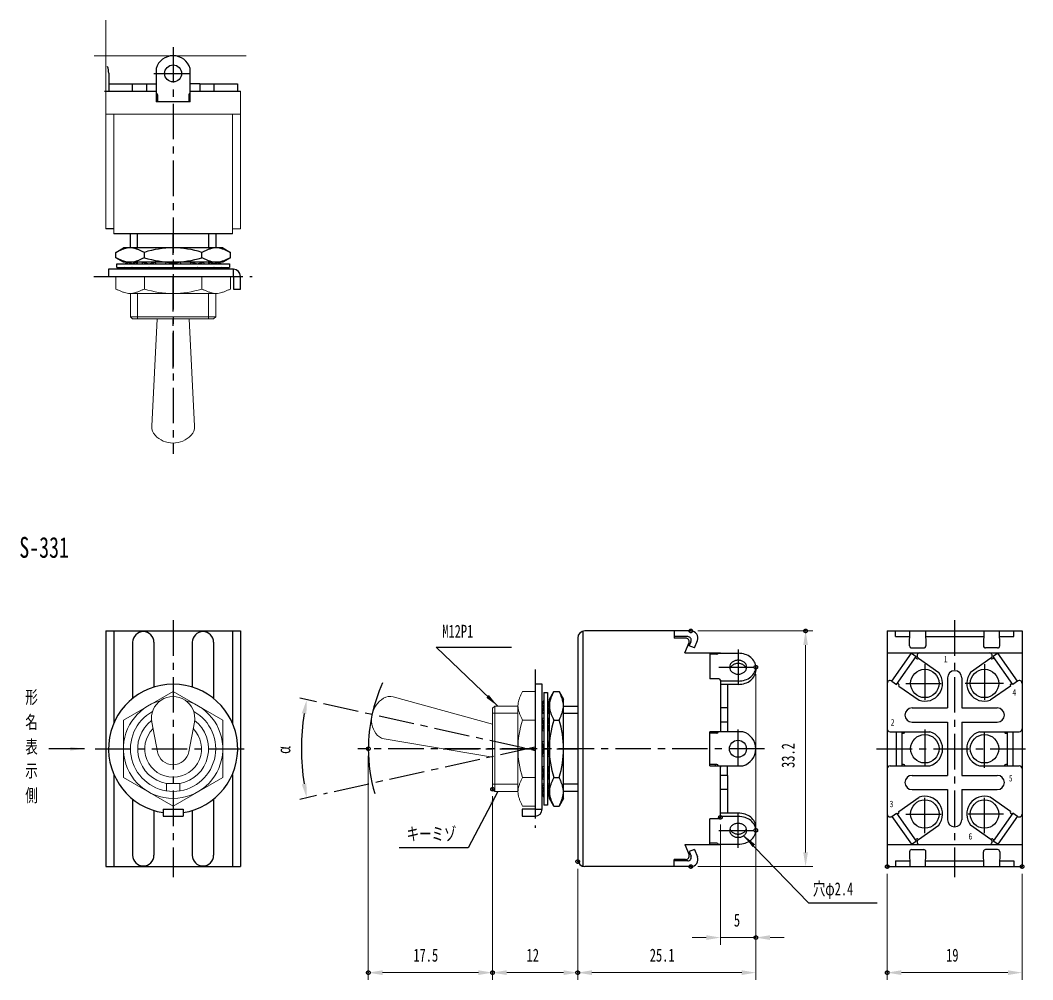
# Model space of a CAD drawing. Units: millimetres on the paper. Extents: x -80 to 80, y -74 to 146.
# Drawn here: x -73.1 to 69.6, y 11.1 to 146.3 of the extents above; entities that cross this region are included whole.
import ezdxf
from ezdxf.enums import TextEntityAlignment as Align

# ---------------------------------------------------------------- set-up
doc = ezdxf.new("R2010")
doc.units = ezdxf.units.MM
doc.header["$PDMODE"] = 32
doc.header["$PDSIZE"] = 0.5
doc.linetypes.add('CHAIN1', pattern=[8, 5, -1, 1, -1])
doc.layers.add('0-0_0', color=7, linetype='Continuous', lineweight=18)
for name, color, linetype in [('0-1_DEFPOINTS', 7, 'CHAIN1'), ('0-4_DIM', 3, 'Continuous'), ('0-5_CENTER', 4, 'CHAIN1'), ('0-6_FILE', 4, 'Continuous')]:
    doc.layers.add(name, color=color, linetype=linetype)
doc.styles.add('ＭＳ ゴシック', font='')
doc.styles.get('ＭＳ ゴシック').set_extended_font_data('MS Gothic')

# ---------------------------------------------------------------- blocks, each defined once
blk = doc.blocks.new('D10')
at = {"layer": '0-0_0'}
for p, q in [((167.035, 290.722), (167.035, 239.037)), ((191.035, 270.322), (191.035, 239.037)), ((187.035, 241.037), (171.035, 241.037))]:
    blk.add_line(p, q, dxfattribs=at)
for points in [[(171.035, 241.704), (171.035, 240.371), (167.035, 241.037)], [(187.035, 241.704), (187.035, 240.371), (191.035, 241.037)]]:
    blk.add_solid(points, dxfattribs=at)
at = {"layer": '0-1_DEFPOINTS'}
for p in [(167.035, 292.722), (191.035, 272.322), (167.035, 241.037)]:
    blk.add_point(p, dxfattribs=at)
at = {"layer": '0-0_0', "style": 'ＭＳ ゴシック', "width": 0.7}
blk.add_text('12', height=3.666, dxfattribs=at).set_placement((176.635, 243.037), align=Align.BOTTOM_LEFT)
blk = doc.blocks.new('D11')
at = {"layer": '0-0_0'}
for p, q in [((132.035, 302.122), (132.035, 239.037)), ((167.035, 290.722), (167.035, 239.037)), ((163.035, 241.037), (136.035, 241.037))]:
    blk.add_line(p, q, dxfattribs=at)
for points in [[(136.035, 241.704), (136.035, 240.371), (132.035, 241.037)], [(163.035, 241.704), (163.035, 240.371), (167.035, 241.037)]]:
    blk.add_solid(points, dxfattribs=at)
at = {"layer": '0-1_DEFPOINTS'}
for p in [(132.035, 304.122), (167.035, 292.722), (132.035, 241.037)]:
    blk.add_point(p, dxfattribs=at)
at = {"layer": '0-0_0', "style": 'ＭＳ ゴシック', "width": 0.7}
blk.add_text('17.5', height=3.666, dxfattribs=at).set_placement((144.735, 243.037), align=Align.BOTTOM_LEFT)
blk = doc.blocks.new('D12')
at = {"layer": '0-0_0'}
for p, q in [((224.903, 337.322), (257.235, 337.322)), ((255.235, 274.922), (255.235, 333.322)), ((224.903, 270.922), (257.235, 270.922))]:
    blk.add_line(p, q, dxfattribs=at)
for points in [[(254.569, 333.322), (255.902, 333.322), (255.235, 337.322)], [(254.569, 274.922), (255.902, 274.922), (255.235, 270.922)]]:
    blk.add_solid(points, dxfattribs=at)
at = {"layer": '0-1_DEFPOINTS'}
for p in [(222.903, 337.322), (255.235, 337.322), (222.903, 270.922)]:
    blk.add_point(p, dxfattribs=at)
at = {"layer": '0-0_0', "style": 'ＭＳ ゴシック', "width": 0.7}
blk.add_text('33.2', height=3.666, rotation=90, dxfattribs=at).set_placement((253.235, 298.722), align=Align.BOTTOM_LEFT)
blk = doc.blocks.new('D13')
at = {"layer": '0-0_0'}
for p, q in [((278.235, 268.922), (278.235, 239.037)), ((316.235, 268.922), (316.235, 239.037)), ((312.235, 241.037), (282.235, 241.037))]:
    blk.add_line(p, q, dxfattribs=at)
for points in [[(282.235, 241.704), (282.235, 240.371), (278.235, 241.037)], [(312.235, 241.704), (312.235, 240.371), (316.235, 241.037)]]:
    blk.add_solid(points, dxfattribs=at)
at = {"layer": '0-1_DEFPOINTS'}
for p in [(278.235, 270.922), (316.235, 270.922), (278.235, 241.037)]:
    blk.add_point(p, dxfattribs=at)
at = {"layer": '0-0_0', "style": 'ＭＳ ゴシック', "width": 0.7}
blk.add_text('19', height=3.666, dxfattribs=at).set_placement((294.835, 243.037), align=Align.BOTTOM_LEFT)
blk = doc.blocks.new('D14')
at = {"layer": '0-0_0'}
for p, q in [((241.235, 325.111), (241.235, 248.922)), ((231.235, 282.806), (231.235, 248.922)), ((227.235, 250.922), (223.235, 250.922)), ((231.235, 250.922), (241.235, 250.922)), ((245.235, 250.922), (249.235, 250.922))]:
    blk.add_line(p, q, dxfattribs=at)
for points in [[(227.235, 251.589), (227.235, 250.255), (231.235, 250.922)], [(245.235, 251.589), (245.235, 250.255), (241.235, 250.922)]]:
    blk.add_solid(points, dxfattribs=at)
at = {"layer": '0-1_DEFPOINTS'}
for p in [(241.235, 327.111), (231.235, 284.806), (241.235, 250.922)]:
    blk.add_point(p, dxfattribs=at)
at = {"layer": '0-0_0', "style": 'ＭＳ ゴシック', "width": 0.7}
blk.add_text('5', height=3.666, dxfattribs=at).set_placement((235.035, 252.922), align=Align.BOTTOM_LEFT)
blk = doc.blocks.new('D15')
at = {"layer": '0-0_0'}
for p, q in [((241.235, 279.133), (241.235, 239.037)), ((191.035, 270.322), (191.035, 239.037)), ((237.235, 241.037), (195.035, 241.037))]:
    blk.add_line(p, q, dxfattribs=at)
for points in [[(195.035, 241.704), (195.035, 240.371), (191.035, 241.037)], [(237.235, 241.704), (237.235, 240.371), (241.235, 241.037)]]:
    blk.add_solid(points, dxfattribs=at)
at = {"layer": '0-1_DEFPOINTS'}
for p in [(241.235, 281.133), (191.035, 272.322), (191.035, 241.037)]:
    blk.add_point(p, dxfattribs=at)
at = {"layer": '0-0_0', "style": 'ＭＳ ゴシック', "width": 0.7}
blk.add_text('25.1', height=3.666, dxfattribs=at).set_placement((211.335, 243.037), align=Align.BOTTOM_LEFT)

msp = doc.modelspace()

# ---------------------------------------------------------------- linework, layer by layer
at = {"layer": '0-0_0', "color": 3}
for p, q in [((-61.022, 116.927), (-61.022, 146.302)), ((-51.522, 141.302), (-62.626, 141.302)), ((-51.522, 141.302), (-41.245, 141.302)), ((-42.022, 116.927), (-42.022, 136.327)), ((-42.022, 133.09), (-61.022, 133.09)), ((-59.872, 116.227), (-59.872, 133.09)), ((-43.172, 116.227), (-43.172, 133.09)), ((-43.172, 116.927), (-42.022, 116.927)), ((-59.605, 108.437), (-59.605, 110.211)), ((-59.605, 110.211), (-43.439, 110.211)), ((-55.564, 110.211), (-55.564, 108.437)), ((-47.481, 110.211), (-47.481, 108.437)), ((-43.439, 110.211), (-43.439, 108.437)), ((-45.522, 107.811), (-57.522, 107.812)), ((-57.522, 104.527), (-57.522, 107.812)), ((-56.522, 104.227), (-56.522, 107.812)), ((-46.522, 107.811), (-46.522, 104.227)), ((-45.522, 107.811), (-45.522, 104.527)), ((-57.222, 104.227), (-57.522, 104.527)), ((-45.522, 104.527), (-57.522, 104.527)), ((-45.822, 104.227), (-57.222, 104.227)), ((-53.772, 104.227), (-54.541, 89.114)), ((-48.503, 89.114), (-49.272, 104.227)), ((-45.822, 104.227), (-45.522, 104.527)), ((-51.522, 51.745), (-58.522, 47.704)), ((-44.522, 47.704), (-51.522, 51.745)), ((-2.313, 51.745), (-0.538, 51.745)), ((-0.538, 51.745), (-0.538, 35.58)), ((-6.522, 47.108), (-20.505, 50.963)), ((-6.522, 49.362), (-6.222, 49.662)), ((-6.522, 37.962), (-6.522, 49.362)), ((-6.522, 48.662), (-2.937, 48.662)), ((-6.222, 37.662), (-6.222, 49.662)), ((-6.222, 49.662), (-2.937, 49.662)), ((-2.938, 37.662), (-2.937, 49.662)), ((-58.522, 47.704), (-58.522, 39.621)), ((-54.519, 47.411), (-53.733, 43.245)), ((-49.311, 43.245), (-48.525, 47.411)), ((-44.522, 39.621), (-44.522, 47.704)), ((-0.538, 47.704), (-2.313, 47.704)), ((-21.812, 45.068), (-6.522, 42.486)), ((-58.522, 39.621), (-51.522, 35.58)), ((-52.447, 38.762), (-52.447, 37.734)), ((-51.522, 35.58), (-44.522, 39.621)), ((-2.938, 38.662), (-6.522, 38.662)), ((-0.538, 39.621), (-2.313, 39.621)), ((-6.522, 37.962), (-6.222, 37.662)), ((-2.938, 37.662), (-6.222, 37.662)), ((-0.538, 35.58), (-2.313, 35.58))]:
    msp.add_line(p, q, dxfattribs=at)
msp.add_lwpolyline([(-52.447, 38.762), (-50.597, 38.762), (-50.597, 37.734)], dxfattribs=at)
for centre, radius, start, end in [((-47.345, 134.676), 28.962, 244.95663, 245.836), ((-67.823, 134.676), 28.962, 294.164, 295.04337), ((-51.522, 121.186), 13.375, 252.41205, 287.58795), ((-35.221, 134.676), 28.962, 244.95668, 245.83606), ((-55.699, 134.676), 28.962, 294.16394, 295.04332), ((-55.405, 116.707), 9.268, 245.82395, 248.53483), ((-56.905, 112.886), 5.163, 248.51354, 253.26108), ((-57.42, 111.173), 3.374, 253.24072, 260.29435), ((-57.576, 110.262), 2.45, 260.30057, 269.79683), ((-57.593, 110.262), 2.45, 270.20318, 279.69945), ((-57.749, 111.173), 3.374, 279.70565, 286.75928), ((-58.263, 112.886), 5.163, 286.73892, 291.48646), ((-59.763, 116.707), 9.268, 291.46517, 294.17605), ((-43.281, 116.707), 9.268, 245.82395, 248.53483), ((-44.781, 112.886), 5.163, 248.5135, 253.26103), ((-45.295, 111.173), 3.374, 253.24072, 260.29435), ((-45.451, 110.262), 2.45, 260.30057, 269.79683), ((-45.469, 110.262), 2.45, 270.20317, 279.69943), ((-45.625, 111.173), 3.374, 279.70565, 286.75928), ((-46.139, 112.886), 5.163, 286.73896, 291.4865), ((-47.639, 116.707), 9.268, 291.46517, 294.17605), ((-52.794, 89.025), 1.75, 177.08611, 223.39801), ((-50.251, 89.025), 1.75, 316.60199, 2.91389), ((-51.522, 90.227), 3.5, 223.39801, 316.60199), ((23.926, 39.486), 28.962, 154.95663, 155.836), ((-51.522, 43.662), 7, 105.10938, 74.89062), ((-51.522, 47.976), 3.05, 349.31305, 190.68695), ((-20.072, 47.775), 3.5, 120.89801, 214.10199), ((-20.97, 49.276), 1.75, 74.58611, 120.89801), ((-0.488, 49.716), 2.45, 170.30057, 179.79683), ((0.423, 49.56), 3.374, 163.24072, 170.29435), ((2.137, 49.046), 5.163, 158.51354, 163.26108), ((5.957, 47.546), 9.268, 155.82395, 158.53483), ((-51.522, 43.662), 6, 118.92964, 61.07036), ((-0.488, 49.733), 2.45, 180.20318, 189.69945), ((0.423, 49.889), 3.374, 189.70565, 196.75928), ((2.137, 50.403), 5.163, 196.73892, 201.48646), ((5.957, 51.904), 9.268, 201.46517, 204.17605), ((-51.522, 43.662), 5, 127.31891, 259.33887), ((-51.522, 43.662), 5, 280.66113, 52.68109), ((10.437, 43.662), 13.375, 162.41205, 197.58795), ((23.926, 59.964), 28.962, 204.164, 205.04337), ((-51.522, 43.662), 4, 134.91582, 45.08418), ((-21.521, 46.794), 1.75, 214.10199, 260.41389), ((-51.522, 43.662), 2.25, 190.68695, 349.31305), ((2.137, 36.921), 5.163, 158.5135, 163.26103), ((5.957, 35.421), 9.268, 155.82395, 158.53483), ((23.926, 27.361), 28.962, 154.95668, 155.83606), ((-0.488, 37.592), 2.45, 170.30057, 179.79683), ((-0.488, 37.609), 2.45, 180.20317, 189.69943), ((0.423, 37.435), 3.374, 163.24072, 170.29435), ((0.423, 37.765), 3.374, 189.70565, 196.75928), ((2.137, 38.279), 5.163, 196.73896, 201.4865), ((5.957, 39.779), 9.268, 201.46517, 204.17605), ((23.926, 47.839), 28.962, 204.16394, 205.04332)]:
    msp.add_arc(centre, radius, start, end, dxfattribs=at)
at = {"layer": '0-1_DEFPOINTS', "color": 4}
for p, q in [((-51.522, 97.26), (-51.522, 116.227)), ((-62.711, 110.211), (-40.402, 110.211)), ((-51.522, 86.727), (-51.522, 85.227)), ((-51.522, 61.762), (-51.522, 25.562)), ((-0.538, 54.852), (-0.538, 32.543)), ((-30.323, 50.047), (-0.522, 43.441)), ((-62.522, 43.662), (-40.522, 43.662)), ((-0.522, 43.884), (-30.323, 37.277)), ((-24.022, 43.662), (-25.522, 43.662)), ((-13.489, 43.662), (5.478, 43.662))]:
    msp.add_line(p, q, dxfattribs=at)
at = {"layer": '0-4_DIM'}
for p, q in [((-60.592, 138.827), (-60.592, 136.327)), ((-53.922, 139.502), (-53.922, 135.627)), ((-49.122, 136.299), (-49.122, 139.502)), ((-60.592, 137.327), (-53.922, 137.327)), ((-57.272, 137.327), (-57.272, 136.327)), ((-55.272, 137.327), (-55.272, 136.327)), ((-47.772, 137.327), (-49.122, 137.327)), ((-47.772, 137.327), (-47.772, 136.327)), ((-45.772, 137.327), (-45.772, 136.327)), ((-61.18, 136.327), (-53.922, 136.327)), ((-53.922, 135.627), (-53.922, 134.827)), ((-53.722, 135.627), (-53.922, 135.627)), ((-53.722, 135.802), (-53.722, 135.627)), ((-53.722, 135.627), (-53.722, 134.827)), ((-49.322, 135.802), (-49.322, 135.627)), ((-49.322, 135.627), (-49.322, 134.827)), ((-49.251, 135.627), (-49.322, 135.627)), ((-49.122, 135.627), (-49.251, 135.627)), ((-49.122, 136.327), (-48.922, 136.327)), ((-49.122, 136.327), (-42.022, 136.327)), ((-49.122, 135.627), (-49.122, 136.299)), ((-49.122, 134.827), (-49.122, 135.627)), ((-53.722, 134.827), (-53.922, 134.827)), ((-49.322, 134.827), (-53.722, 134.827)), ((-49.122, 134.827), (-49.322, 134.827)), ((-59.872, 116.927), (-61.022, 116.927)), ((-43.172, 116.227), (-59.872, 116.227)), ((-57.522, 114.227), (-57.522, 116.227)), ((-56.522, 114.227), (-56.522, 116.227)), ((-46.522, 116.227), (-46.522, 114.227)), ((-45.522, 116.227), (-45.522, 114.227)), ((-59.605, 113.602), (-58.522, 114.227)), ((-44.522, 114.227), (-58.522, 114.227)), ((-44.522, 114.227), (-43.439, 113.602)), ((-59.605, 112.852), (-59.605, 113.602)), ((-58.522, 112.227), (-59.605, 112.852)), ((-55.564, 112.852), (-55.564, 113.602)), ((-47.481, 112.852), (-47.481, 113.602)), ((-43.439, 112.852), (-44.522, 112.227)), ((-43.439, 112.852), (-43.439, 113.602)), ((-59.472, 111.469), (-59.472, 111.969)), ((-59.472, 111.969), (-51.522, 111.969)), ((-59.472, 111.469), (-51.469, 111.469)), ((-44.522, 112.227), (-58.522, 112.227)), ((-58.331, 111.969), (-57.833, 112.209)), ((-57.833, 111.23), (-58.331, 111.469)), ((-57.833, 111.23), (-57.93, 111.469)), ((-57.929, 111.971), (-57.833, 112.209)), ((-57.833, 112.209), (-57.246, 111.971)), ((-57.24, 111.469), (-57.833, 111.23)), ((-57.522, 112.083), (-57.522, 112.228)), ((-57.522, 111.211), (-57.522, 111.355)), ((-57.338, 111.969), (-56.745, 112.209)), ((-56.745, 111.23), (-57.338, 111.469)), ((-56.745, 112.209), (-56.648, 111.969)), ((-56.648, 111.469), (-56.745, 111.23)), ((-56.522, 111.969), (-56.522, 112.227)), ((-56.522, 111.211), (-56.522, 111.469)), ((-55.792, 111.222), (-55.86, 111.469)), ((-55.859, 111.973), (-55.792, 112.217)), ((-55.792, 112.217), (-54.893, 111.969)), ((-54.893, 111.469), (-55.792, 111.222)), ((-54.96, 111.969), (-54.061, 112.217)), ((-54.061, 111.222), (-54.96, 111.469)), ((-54.061, 112.217), (-53.993, 111.969)), ((-53.993, 111.469), (-54.061, 111.222)), ((-52.547, 112.227), (-52.61, 111.969)), ((-52.547, 111.211), (-52.61, 111.469)), ((-51.492, 111.969), (-52.547, 112.227)), ((-51.492, 111.469), (-52.547, 111.211)), ((-51.576, 111.469), (-43.572, 111.469)), ((-50.497, 111.211), (-51.552, 111.469)), ((-51.522, 111.969), (-43.572, 111.969)), ((-50.434, 111.469), (-50.497, 111.211)), ((-49.051, 111.969), (-48.983, 112.217)), ((-48.983, 111.222), (-49.051, 111.469)), ((-48.983, 112.217), (-48.084, 111.969)), ((-48.084, 111.469), (-48.983, 111.222)), ((-48.151, 111.969), (-47.252, 112.217)), ((-47.252, 111.222), (-48.151, 111.469)), ((-47.252, 112.217), (-47.185, 111.973)), ((-47.184, 111.469), (-47.252, 111.222)), ((-46.522, 112.227), (-46.522, 111.969)), ((-46.522, 111.469), (-46.522, 111.211)), ((-46.396, 111.969), (-46.299, 112.209)), ((-46.299, 111.23), (-46.396, 111.469)), ((-46.299, 112.209), (-45.706, 111.969)), ((-45.706, 111.469), (-46.299, 111.23)), ((-45.211, 111.23), (-45.804, 111.469)), ((-45.522, 112.228), (-45.522, 112.083)), ((-45.522, 111.355), (-45.522, 111.211)), ((-45.211, 112.209), (-45.115, 111.971)), ((-45.114, 111.469), (-45.211, 111.23)), ((-44.713, 111.469), (-45.211, 111.23)), ((-43.572, 111.969), (-43.572, 111.469)), ((-43.022, 111.211), (-60.622, 111.211)), ((-60.622, 111.211), (-60.622, 110.211)), ((-60.622, 110.211), (-43.022, 110.211)), ((-43.022, 110.211), (-43.022, 111.211)), ((-43.022, 110.211), (-43.022, 108.411)), ((-42.022, 108.411), (-42.022, 110.211)), ((-43.022, 108.411), (-42.022, 108.411)), ((-61.022, 60.262), (-42.022, 60.262)), ((-59.872, 60.262), (-59.872, 47.28)), ((-43.172, 60.262), (-43.172, 47.28)), ((-42.022, 60.262), (-42.022, 27.062)), ((6.178, 60.216), (6.178, 27.108)), ((21.412, 60.262), (6.478, 60.262)), ((19.078, 60.262), (19.078, 59.262)), ((49.078, 60.262), (68.078, 60.262)), ((49.078, 60.262), (49.078, 27.062)), ((50.228, 59.462), (50.228, 60.262)), ((52.234, 58.169), (52.278, 60.262)), ((54.478, 60.262), (54.522, 58.169)), ((62.678, 60.262), (62.634, 58.169)), ((64.922, 58.169), (64.878, 60.262)), ((66.928, 59.462), (66.928, 60.262)), ((68.078, 60.262), (68.078, 27.062)), ((-57.222, 58.662), (-57.222, 50.756)), ((-54.222, 58.662), (-54.222, 52.353)), ((-48.822, 58.662), (-48.822, 52.353)), ((-45.822, 58.662), (-45.822, 50.756)), ((5.478, 59.262), (5.478, 27.762)), ((20.97, 59.462), (19.078, 59.462)), ((20.678, 59.262), (19.078, 59.262)), ((20.578, 57.162), (21.159, 58.625)), ((21.932, 57.862), (22.341, 58.893)), ((50.228, 59.462), (52.261, 59.462)), ((54.495, 59.462), (62.661, 59.462)), ((64.895, 59.462), (66.928, 59.462)), ((20.578, 57.162), (24.078, 57.162)), ((24.078, 57.162), (25.578, 57.162)), ((24.078, 57.162), (24.078, 53.52)), ((25.278, 57.112), (25.578, 57.112)), ((25.578, 57.162), (25.578, 57.112)), ((25.578, 57.112), (27.078, 57.112)), ((27.078, 57.112), (28.078, 57.112)), ((49.078, 57.162), (68.078, 57.162)), ((49.725, 53.191), (52.478, 57.123)), ((52.478, 57.123), (53.133, 56.664)), ((52.534, 57.862), (54.222, 57.862)), ((64.622, 57.862), (62.934, 57.862)), ((64.678, 57.123), (64.023, 56.664)), ((67.448, 53.167), (64.678, 57.123)), ((25.078, 56.983), (24.078, 56.983)), ((50.38, 52.732), (53.133, 56.664)), ((53.182, 56.385), (53.018, 56.5)), ((53.46, 56.435), (56.328, 54.427)), ((63.695, 56.435), (60.828, 54.427)), ((63.973, 56.385), (64.137, 56.5)), ((66.776, 52.732), (64.023, 56.664)), ((30.578, 55.157), (30.578, 54.688)), ((25.378, 53.52), (24.078, 53.52)), ((25.578, 53.32), (25.578, 46.062)), ((28.078, 53.191), (25.578, 53.191)), ((49.707, 53.203), (50.38, 52.732)), ((50.659, 52.781), (50.495, 52.896)), ((57.578, 53.662), (57.578, 49.412)), ((59.578, 53.662), (59.578, 49.412)), ((66.497, 52.781), (66.661, 52.896)), ((67.448, 53.203), (66.776, 52.732)), ((-0.538, 52.762), (-0.538, 35.162)), ((0.462, 52.762), (-0.538, 52.762)), ((0.462, 35.162), (0.462, 52.762)), ((0.72, 51.612), (1.22, 51.612)), ((0.72, 51.612), (0.72, 43.609)), ((1.22, 51.612), (1.22, 43.662)), ((1.478, 50.662), (2.103, 51.745)), ((2.103, 51.745), (2.853, 51.745)), ((2.853, 51.745), (3.478, 50.662)), ((28.078, 52.732), (25.578, 52.732)), ((26.578, 52.732), (26.578, 46.062)), ((50.708, 52.502), (53.575, 50.495)), ((66.448, 52.502), (63.581, 50.495)), ((0.48, 49.973), (0.72, 50.472)), ((0.48, 49.973), (0.72, 50.07)), ((0.72, 49.381), (0.48, 49.973)), ((1.22, 50.472), (1.46, 49.973)), ((1.221, 50.07), (1.46, 49.973)), ((1.46, 49.973), (1.222, 49.386)), ((1.478, 36.662), (1.478, 50.662)), ((3.478, 36.662), (3.478, 50.662)), ((0.462, 49.662), (0.606, 49.662)), ((0.462, 48.662), (0.72, 48.662)), ((0.48, 48.885), (0.72, 49.478)), ((0.72, 48.788), (0.48, 48.885)), ((1.22, 49.478), (1.46, 48.885)), ((1.46, 48.885), (1.22, 48.788)), ((1.22, 48.662), (1.478, 48.662)), ((1.334, 49.662), (1.479, 49.662)), ((3.478, 49.662), (5.478, 49.662)), ((3.478, 48.662), (5.478, 48.662)), ((26.578, 49.412), (25.578, 49.412)), ((52.578, 49.412), (57.578, 49.412)), ((59.578, 49.412), (64.578, 49.412)), ((0.472, 47.932), (0.72, 48.001)), ((0.72, 47.033), (0.472, 47.932)), ((0.472, 46.202), (0.72, 47.101)), ((1.468, 47.932), (1.22, 47.033)), ((1.22, 47.101), (1.468, 46.202)), ((1.223, 48), (1.468, 47.932)), ((2.103, 47.704), (2.853, 47.704)), ((26.578, 47.412), (25.578, 47.412)), ((52.578, 47.412), (57.578, 47.412)), ((57.578, 47.412), (57.578, 39.912)), ((59.578, 47.412), (59.578, 39.912)), ((59.578, 47.412), (64.578, 47.412)), ((0.72, 46.133), (0.472, 46.202)), ((1.468, 46.202), (1.22, 46.133)), ((24.878, 46.062), (24.078, 46.062)), ((24.078, 45.862), (24.078, 46.062)), ((24.878, 45.862), (24.078, 45.862)), ((24.078, 41.462), (24.078, 45.862)), ((24.878, 45.862), (24.878, 46.062)), ((28.753, 46.062), (24.878, 46.062)), ((25.053, 45.862), (24.878, 45.862)), ((49.478, 46.062), (55.078, 46.062)), ((50.378, 41.262), (50.378, 46.062)), ((51.178, 41.262), (51.178, 46.062)), ((51.178, 45.862), (51.378, 45.862)), ((62.078, 46.062), (67.678, 46.062)), ((65.778, 45.862), (65.978, 45.862)), ((65.978, 46.062), (65.978, 41.262)), ((66.778, 46.062), (66.778, 41.262)), ((0.462, 44.687), (0.72, 44.75)), ((0.72, 43.632), (0.462, 44.687)), ((1.478, 44.687), (1.22, 44.75)), ((1.22, 43.632), (1.478, 44.687)), ((0.462, 42.638), (0.72, 43.693)), ((0.72, 43.716), (0.72, 35.712)), ((1.22, 43.662), (1.22, 35.712)), ((0.72, 42.575), (0.462, 42.638)), ((24.878, 41.462), (24.078, 41.462)), ((24.078, 41.262), (24.078, 41.462)), ((24.878, 41.391), (24.878, 41.462)), ((25.053, 41.462), (24.878, 41.462)), ((24.878, 41.262), (24.878, 41.391)), ((51.378, 41.462), (51.178, 41.462)), ((65.978, 41.462), (65.778, 41.462)), ((-59.872, 40.045), (-59.872, 27.062)), ((-43.172, 40.045), (-43.172, 27.062)), ((0.472, 41.123), (0.72, 41.192)), ((0.72, 40.224), (0.472, 41.123)), ((0.472, 39.392), (0.72, 40.292)), ((1.22, 41.192), (1.468, 41.123)), ((1.468, 41.123), (1.22, 40.224)), ((1.22, 40.292), (1.468, 39.392)), ((24.078, 41.262), (24.878, 41.262)), ((24.878, 41.262), (25.55, 41.262)), ((25.55, 41.262), (28.753, 41.262)), ((25.578, 41.262), (25.578, 41.062)), ((25.578, 34.004), (25.578, 41.262)), ((26.578, 39.912), (26.578, 41.262)), ((49.478, 41.262), (55.078, 41.262)), ((62.078, 41.262), (67.678, 41.262)), ((0.72, 38.662), (0.462, 38.662)), ((0.72, 39.324), (0.472, 39.392)), ((0.48, 38.439), (0.72, 38.536)), ((1.478, 38.662), (1.22, 38.662)), ((1.22, 38.536), (1.46, 38.439)), ((1.468, 39.392), (1.223, 39.325)), ((2.103, 39.621), (2.853, 39.621)), ((5.478, 38.662), (3.478, 38.662)), ((26.578, 39.912), (25.578, 39.912)), ((52.578, 39.912), (57.578, 39.912)), ((59.578, 39.912), (64.578, 39.912)), ((0.606, 37.662), (0.462, 37.662)), ((0.72, 37.847), (0.48, 38.439)), ((0.48, 37.351), (0.72, 37.944)), ((0.72, 37.254), (0.48, 37.351)), ((0.72, 36.853), (0.48, 37.351)), ((1.46, 38.439), (1.22, 37.847)), ((1.46, 37.351), (1.221, 37.255)), ((1.479, 37.662), (1.334, 37.662)), ((5.478, 37.662), (3.478, 37.662)), ((26.578, 37.912), (25.578, 37.912)), ((52.578, 37.912), (57.578, 37.912)), ((57.578, 37.912), (57.578, 33.662)), ((59.578, 37.912), (64.578, 37.912)), ((59.578, 37.912), (59.578, 33.662)), ((-57.222, 36.569), (-57.222, 28.662)), ((-45.822, 36.569), (-45.822, 28.662)), ((1.22, 35.712), (0.72, 35.712)), ((2.103, 35.58), (1.478, 36.662)), ((3.478, 36.662), (2.853, 35.58)), ((50.708, 34.822), (53.575, 36.83)), ((66.448, 34.822), (63.581, 36.83)), ((-54.222, 34.972), (-54.222, 28.662)), ((-52.922, 35.162), (-52.922, 34.162)), ((-52.922, 35.162), (-50.122, 35.162)), ((-50.122, 35.162), (-50.122, 34.162)), ((-48.822, 34.972), (-48.822, 28.662)), ((-2.338, 35.162), (-2.338, 34.162)), ((-0.538, 35.162), (-2.338, 35.162)), ((-0.538, 35.162), (0.462, 35.162)), ((2.103, 35.58), (2.853, 35.58)), ((28.078, 34.593), (26.578, 34.593)), ((50.659, 34.544), (50.495, 34.429)), ((66.776, 34.593), (64.023, 30.661)), ((66.497, 34.544), (66.661, 34.429)), ((67.448, 34.122), (66.776, 34.593)), ((-52.922, 34.162), (-50.122, 34.162)), ((-2.338, 34.162), (-0.538, 34.162)), ((24.078, 30.162), (24.078, 33.804)), ((25.378, 33.804), (24.078, 33.804)), ((28.078, 34.134), (25.578, 34.134)), ((49.725, 34.134), (52.478, 30.202)), ((53.46, 30.89), (56.328, 32.898)), ((63.695, 30.89), (60.828, 32.898)), ((67.448, 34.158), (64.678, 30.202)), ((30.578, 32.168), (30.578, 32.637)), ((20.578, 30.162), (24.078, 30.162)), ((20.578, 30.162), (21.159, 28.7)), ((25.078, 30.342), (24.078, 30.342)), ((24.078, 30.162), (25.578, 30.162)), ((25.278, 30.212), (25.578, 30.212)), ((25.578, 30.212), (27.078, 30.212)), ((25.578, 30.162), (25.578, 30.212)), ((27.078, 30.212), (28.078, 30.212)), ((49.078, 30.162), (68.078, 30.162)), ((52.478, 30.202), (53.133, 30.661)), ((53.182, 30.94), (53.018, 30.825)), ((63.973, 30.94), (64.137, 30.825)), ((64.678, 30.202), (64.023, 30.661)), ((21.932, 29.462), (21.188, 29.167)), ((21.188, 29.167), (21.435, 28.547)), ((21.932, 29.462), (22.341, 28.431)), ((52.234, 29.156), (52.278, 27.062)), ((52.534, 29.462), (54.222, 29.462)), ((54.478, 27.062), (54.522, 29.156)), ((62.678, 27.062), (62.634, 29.156)), ((64.622, 29.462), (62.934, 29.462)), ((64.922, 29.156), (64.878, 27.062)), ((19.078, 27.062), (19.078, 28.062)), ((20.678, 28.062), (19.078, 28.062)), ((20.97, 27.862), (19.078, 27.862)), ((50.228, 27.862), (50.228, 27.062)), ((50.228, 27.862), (52.261, 27.862)), ((54.495, 27.862), (62.661, 27.862)), ((64.895, 27.862), (66.928, 27.862)), ((66.928, 27.862), (66.928, 27.062)), ((21.412, 27.062), (6.478, 27.062)), ((49.078, 27.062), (68.078, 27.062))]:
    msp.add_line(p, q, dxfattribs=at)
for points in [[(-47.772, 137.327), (-42.453, 137.327), (-42.453, 136.327)], [(-50.434, 111.969), (-50.497, 112.227), (-51.552, 111.969)], [(-45.799, 111.971), (-45.211, 112.209), (-44.713, 111.969)], [(-61.022, 60.262), (-61.022, 27.062), (-42.022, 27.062)], [(21.932, 57.862), (21.188, 58.158), (21.435, 58.778)], [(1.22, 42.575), (1.478, 42.638), (1.22, 43.693)], [(26.578, 39.912), (26.578, 34.593), (25.578, 34.593)], [(1.222, 37.939), (1.46, 37.351), (1.22, 36.853)], [(49.707, 34.122), (50.38, 34.593), (53.133, 30.661)]]:
    msp.add_lwpolyline(points, dxfattribs=at)
for centre, radius in [((-51.522, 138.802), 1.2), ((54.378, 52.862), 2), ((62.778, 52.862), 2), ((54.378, 43.662), 2), ((62.778, 43.662), 2), ((28.053, 43.662), 1.2), ((54.378, 34.462), 2), ((62.778, 34.462), 2)]:
    msp.add_circle(centre, radius, dxfattribs=at)
for centre, radius, start, end in [((-51.522, 138.802), 2.5, 16.2602, 163.7398), ((-63.778, 138.827), 3.186, 0.00007, 17.9539), ((-53.922, 135.802), 0.2, 0, 90), ((-49.122, 135.802), 0.2, 90, 180), ((-57.325, 110.466), 3.785, 100.0885, 106.37617), ((-57.592, 111.962), 2.265, 89.81405, 100.08855), ((-57.592, 111.786), 2.442, 80.28328, 89.81409), ((-57.751, 110.856), 3.385, 73.25196, 80.28338), ((-51.522, 100.852), 13.375, 72.41205, 107.58795), ((-45.201, 110.466), 3.785, 100.0885, 106.37617), ((-45.467, 111.962), 2.265, 89.81405, 100.08855), ((-45.468, 111.786), 2.442, 80.28329, 89.8141), ((-45.627, 110.856), 3.385, 73.25196, 80.28338), ((-52.87, 99.429), 15.692, 113.79216, 115.41521), ((-47.345, 139.092), 28.962, 244.95663, 245.836), ((-53.985, 101.957), 12.929, 111.84913, 113.79233), ((-57.13, 109.799), 4.48, 106.37631, 111.84907), ((-58.27, 109.134), 5.184, 68.52271, 73.25192), ((-59.796, 105.255), 9.351, 65.83586, 68.52268), ((-67.823, 87.363), 28.962, 64.95663, 65.836), ((-67.823, 139.092), 28.962, 294.164, 295.04337), ((-51.522, 125.602), 13.375, 252.41205, 287.58795), ((-40.746, 99.429), 15.692, 113.79211, 115.41515), ((-35.221, 139.092), 28.962, 244.95668, 245.83606), ((-41.861, 101.957), 12.929, 111.84913, 113.79233), ((-45.005, 109.799), 4.48, 106.37635, 111.84912), ((-46.145, 109.134), 5.183, 68.52266, 73.25187), ((-47.671, 105.255), 9.351, 65.83586, 68.52268), ((-55.699, 87.363), 28.962, 64.95668, 65.83606), ((-55.699, 139.092), 28.962, 294.16394, 295.04332), ((-55.405, 121.123), 9.268, 245.82395, 248.53483), ((-56.905, 117.302), 5.163, 248.51354, 253.26108), ((-57.42, 115.588), 3.374, 253.24072, 260.29435), ((-57.576, 114.678), 2.45, 260.30057, 269.79683), ((-57.593, 114.678), 2.45, 270.20318, 279.69945), ((-57.749, 115.588), 3.374, 279.70565, 286.75928), ((-58.263, 117.302), 5.163, 286.73892, 291.48646), ((-59.763, 121.123), 9.268, 291.46517, 294.17605), ((-43.281, 121.123), 9.268, 245.82395, 248.53483), ((-44.781, 117.302), 5.163, 248.5135, 253.26103), ((-45.295, 115.588), 3.374, 253.24072, 260.29435), ((-45.451, 114.678), 2.45, 260.30057, 269.79683), ((-45.469, 114.678), 2.45, 270.20317, 279.69943), ((-45.625, 115.588), 3.374, 279.70565, 286.75928), ((-46.139, 117.302), 5.163, 286.73896, 291.4865), ((-47.639, 121.123), 9.268, 291.46517, 294.17605), ((-43.022, 110.211), 1, 0, 90), ((-55.722, 58.662), 1.5, 0, 180), ((-47.322, 58.662), 1.5, 0, 180), ((6.478, 59.262), 1, 90, 180), ((21.412, 59.262), 1, 338.34374, 90), ((20.678, 58.762), 0.5, 344.0546, 90), ((20.97, 58.962), 0.5, 338.34374, 90), ((25.078, 57.202), 0.219, 270, 335.95007), ((28.078, 53.926), 3.186, 72.0461, 89.99993), ((52.534, 58.162), 0.3, 178.80651, 270), ((53.69, 56.762), 0.4, 90, 235), ((54.222, 58.162), 0.3, 270, 1.19349), ((62.934, 58.162), 0.3, 178.80651, 270), ((63.466, 56.762), 0.4, 305, 90), ((64.622, 58.162), 0.3, 270, 1.19349), ((27.877, 55.062), 1.021, 129.32275, 153.17602), ((27.999, 54.913), 1.214, 108.74238, 129.32276), ((28.078, 54.679), 1.461, 89.99999, 108.74218), ((28.078, 54.22), 1.461, 90.00011, 108.7423), ((28.078, 54.679), 1.461, 71.25782, 90.00001), ((28.078, 54.22), 1.461, 71.2577, 89.99989), ((28.157, 54.913), 1.214, 50.67724, 71.25762), ((28.279, 55.062), 1.021, 26.82398, 50.67725), ((28.273, 54.53), 2.552, 51.96469, 72.04619), ((28.573, 54.913), 2.065, 27.90109, 51.96473), ((29.034, 55.157), 1.544, 0.00005, 27.90103), ((53.297, 56.549), 0.2, 235, 325), ((63.859, 56.549), 0.2, 215, 305), ((27.689, 55.157), 0.811, 153.17601, 179.99997), ((27.689, 55.157), 0.811, 180.00006, 206.82403), ((27.689, 54.698), 0.811, 153.17599, 163.56164), ((27.877, 54.603), 1.021, 129.32275, 153.17602), ((27.877, 55.252), 1.021, 206.82398, 230.67725), ((27.998, 54.454), 1.214, 108.74226, 129.32264), ((27.999, 55.401), 1.214, 230.67724, 251.25762), ((28.078, 55.635), 1.461, 251.25782, 270.00001), ((28.078, 55.635), 1.461, 269.99999, 288.74218), ((28.157, 54.454), 1.214, 50.67736, 71.25774), ((28.157, 55.401), 1.214, 288.74238, 309.32276), ((28.279, 54.603), 1.021, 26.82398, 50.67725), ((28.279, 55.252), 1.021, 309.32275, 333.17602), ((28.467, 55.157), 0.811, 0.00003, 26.82399), ((28.467, 55.157), 0.811, 333.17597, 359.99994), ((28.467, 54.698), 0.811, 16.43836, 26.82401), ((28.573, 55.401), 2.065, 308.03527, 332.09891), ((29.034, 55.157), 1.544, 332.09895, 359.99993), ((29.034, 54.688), 1.544, 332.09895, 359.99993), ((54.378, 52.862), 2.5, 251.2602, 38.7398), ((58.578, 53.662), 1, 0, 180), ((62.778, 52.862), 2.5, 141.26021, 288.7398), ((25.378, 53.32), 0.2, 0, 90), ((28.078, 56.387), 3.186, 270.00002, 287.95384), ((28.078, 55.918), 3.186, 270.00007, 287.9539), ((28.273, 55.784), 2.552, 287.95386, 308.03536), ((28.273, 55.315), 2.552, 287.95381, 308.0353), ((28.573, 54.932), 2.065, 308.03531, 332.09895), ((49.478, 52.875), 0.4, 55, 180), ((50.544, 52.617), 0.2, 325, 55), ((66.612, 52.617), 0.2, 125, 215), ((67.678, 52.875), 0.4, 0, 125), ((-51.522, 43.662), 9.1, 278.84988, 261.15012), ((28.342, 39.486), 28.962, 154.95663, 155.836), ((-11.321, 45.011), 15.692, 23.79216, 25.41521), ((3.928, 49.716), 2.45, 170.30057, 179.79683), ((4.839, 49.56), 3.374, 163.24072, 170.29435), ((6.553, 49.046), 5.163, 158.51354, 163.26108), ((10.373, 47.546), 9.268, 155.82395, 158.53483), ((-8.792, 46.125), 12.929, 21.84913, 23.79233), ((-0.95, 49.27), 4.48, 16.37631, 21.84907), ((-0.284, 49.466), 3.785, 10.0885, 16.37617), ((1.213, 49.732), 2.265, 359.81405, 10.08855), ((3.928, 49.733), 2.45, 180.20318, 189.69945), ((4.839, 49.889), 3.374, 189.70565, 196.75928), ((6.553, 50.403), 5.163, 196.73892, 201.48646), ((10.373, 51.904), 9.268, 201.46517, 204.17605), ((-5.494, 51.936), 9.351, 335.83586, 338.52268), ((-1.616, 50.41), 5.184, 338.52271, 343.25192), ((0.106, 49.892), 3.385, 343.25196, 350.28338), ((1.036, 49.733), 2.442, 350.28328, 359.81409), ((52.578, 48.412), 1, 90, 270), ((64.578, 48.412), 1, 270, 90), ((14.853, 43.662), 13.375, 162.41205, 197.58795), ((28.342, 59.964), 28.962, 204.164, 205.04337), ((-23.386, 59.964), 28.962, 334.95663, 335.836), ((-9.897, 43.662), 13.375, 342.41205, 17.58795), ((25.053, 46.062), 0.2, 270, 0), ((28.053, 43.662), 2.5, 286.2602, 73.7398), ((49.478, 46.462), 0.4, 180, 270), ((51.378, 46.062), 0.2, 270.00002, 0.00002), ((54.378, 43.662), 2.5, 286.2602, 73.7398), ((62.778, 43.662), 2.5, 106.2602, 253.73979), ((65.778, 46.062), 0.2, 179.99998, 269.99998), ((67.678, 46.462), 0.4, 270, 0), ((25.053, 41.262), 0.2, 0, 90), ((51.378, 41.262), 0.2, 0, 90), ((65.778, 41.262), 0.2, 90, 180), ((49.478, 40.862), 0.4, 90, 180), ((67.678, 40.862), 0.4, 0, 90), ((6.553, 36.921), 5.163, 158.5135, 163.26103), ((10.373, 35.421), 9.268, 155.82395, 158.53483), ((28.342, 27.361), 28.962, 154.95668, 155.83606), ((-11.321, 32.886), 15.692, 23.79211, 25.41515), ((-8.792, 34.001), 12.929, 21.84913, 23.79233), ((-0.95, 37.146), 4.48, 16.37635, 21.84912), ((52.578, 38.912), 1, 90, 270), ((64.578, 38.912), 1, 270, 90), ((3.928, 37.592), 2.45, 170.30057, 179.79683), ((3.928, 37.609), 2.45, 180.20317, 189.69943), ((4.839, 37.435), 3.374, 163.24072, 170.29435), ((4.839, 37.765), 3.374, 189.70565, 196.75928), ((-0.284, 37.341), 3.785, 10.0885, 16.37617), ((0.106, 37.767), 3.385, 343.25196, 350.28338), ((1.036, 37.608), 2.442, 350.28329, 359.8141), ((1.213, 37.608), 2.265, 359.81405, 10.08855), ((6.553, 38.279), 5.163, 196.73896, 201.4865), ((10.373, 39.779), 9.268, 201.46517, 204.17605), ((28.342, 47.839), 28.962, 204.16394, 205.04332), ((-23.387, 47.839), 28.962, 334.95668, 335.83606), ((-5.494, 39.812), 9.351, 335.83586, 338.52268), ((-1.616, 38.286), 5.183, 338.52266, 343.25187), ((54.378, 34.462), 2.5, 321.2602, 108.7398), ((62.778, 34.462), 2.5, 71.2602, 218.73979), ((-0.538, 35.162), 1, 270, 0), ((28.078, 31.407), 3.186, 72.04616, 89.99998), ((28.273, 32.01), 2.552, 51.96464, 72.04614), ((49.478, 34.45), 0.4, 180, 305), ((50.544, 34.708), 0.2, 305, 35), ((66.612, 34.708), 0.2, 145, 235), ((67.678, 34.45), 0.4, 235, 0), ((25.378, 34.004), 0.2, 270, 0), ((27.877, 32.073), 1.021, 129.32275, 153.17602), ((27.998, 31.924), 1.214, 108.74226, 129.32264), ((28.078, 31.69), 1.461, 89.99999, 108.74218), ((28.078, 30.938), 3.186, 72.04616, 89.99998), ((28.078, 31.69), 1.461, 71.25782, 90.00001), ((28.157, 31.924), 1.214, 50.67736, 71.25774), ((28.279, 32.073), 1.021, 26.82398, 50.67725), ((28.273, 31.541), 2.552, 51.96469, 72.04619), ((28.573, 32.393), 2.065, 27.90109, 51.96473), ((28.573, 31.924), 2.065, 27.90105, 51.96469), ((29.034, 32.637), 1.544, 0.00007, 27.90105), ((29.034, 32.168), 1.544, 0.00007, 27.90105), ((58.578, 33.662), 1, 180, 0), ((27.689, 32.168), 0.811, 153.17601, 179.99997), ((27.689, 32.168), 0.811, 180.00003, 206.82399), ((27.689, 32.627), 0.811, 196.43836, 206.82401), ((27.877, 32.722), 1.021, 206.82398, 230.67725), ((27.877, 32.263), 1.021, 206.82398, 230.67725), ((27.998, 32.412), 1.214, 230.67736, 251.25774), ((27.999, 32.871), 1.214, 230.67724, 251.25762), ((28.078, 33.105), 1.461, 251.25782, 270.00001), ((28.078, 33.105), 1.461, 269.99999, 288.74218), ((28.157, 32.871), 1.214, 288.74238, 309.32276), ((28.157, 32.412), 1.214, 288.74226, 309.32264), ((28.279, 32.722), 1.021, 309.32275, 333.17602), ((28.279, 32.263), 1.021, 309.32275, 333.17602), ((28.467, 32.168), 0.811, 0.00003, 26.82399), ((28.467, 32.627), 0.811, 333.17599, 343.56164), ((28.467, 32.168), 0.811, 333.17601, 359.99997), ((28.573, 32.412), 2.065, 308.03531, 332.09895), ((29.034, 32.168), 1.544, 332.09895, 359.99993), ((25.078, 30.123), 0.219, 24.04993, 90), ((28.078, 32.646), 1.461, 251.25782, 270.00001), ((28.078, 32.646), 1.461, 269.99999, 288.74218), ((28.078, 33.398), 3.186, 270.00002, 287.95384), ((28.273, 32.795), 2.552, 287.95381, 308.0353), ((53.297, 30.776), 0.2, 35, 125), ((53.69, 30.562), 0.4, 125, 270), ((63.466, 30.562), 0.4, 270, 55), ((63.859, 30.776), 0.2, 55, 145), ((-55.722, 28.662), 1.5, 180, 0), ((-47.322, 28.662), 1.5, 180, 0), ((20.678, 28.562), 0.5, 270, 15.9454), ((20.97, 28.362), 0.5, 270, 21.65626), ((52.534, 29.162), 0.3, 90, 181.19349), ((54.222, 29.162), 0.3, 358.80651, 90), ((62.934, 29.162), 0.3, 90, 181.19349), ((64.622, 29.162), 0.3, 358.80651, 90), ((6.478, 28.062), 1, 180, 270), ((21.412, 28.062), 1, 270, 21.65626)]:
    msp.add_arc(centre, radius, start, end, dxfattribs=at)
at = {"layer": '0-5_CENTER'}
for p, q in [((-51.522, 142.53), (-51.522, 86.727)), ((-54.222, 138.802), (-48.822, 138.802)), ((58.578, 61.762), (58.578, 25.562)), ((28.078, 57.64), (28.078, 52.674)), ((25.378, 55.157), (30.778, 55.157)), ((54.378, 55.562), (54.378, 50.162)), ((62.778, 55.562), (62.778, 50.162)), ((51.678, 52.862), (57.078, 52.862)), ((64.778, 52.862), (60.078, 52.862)), ((65.478, 52.862), (64.778, 52.862)), ((28.053, 46.362), (28.053, 40.962)), ((54.378, 46.362), (54.378, 40.962)), ((62.778, 40.962), (62.778, 46.362)), ((31.78, 43.662), (-24.022, 43.662)), ((47.578, 43.662), (69.578, 43.662)), ((54.378, 31.762), (54.378, 37.162)), ((62.778, 31.762), (62.778, 37.162)), ((28.078, 29.685), (28.078, 34.651)), ((51.678, 34.462), (57.078, 34.462)), ((65.478, 34.462), (60.078, 34.462)), ((25.378, 32.168), (30.778, 32.168))]:
    msp.add_line(p, q, dxfattribs=at)
at = {"layer": '0-6_FILE'}
for p, q in [((-31.299, 50.264), (-33.673, 50.79)), ((-64.022, 43.662), (-69.022, 43.662)), ((-31.299, 37.061), (-33.673, 36.535))]:
    msp.add_line(p, q, dxfattribs=at)
for points in [[(-5.772, 49.662), (-14.487, 57.977), (-3.875, 57.977)], [(-5.772, 37.662), (-9.96, 29.712), (-19.676, 29.712)], [(28.841, 31.409), (37.977, 21.964), (47.642, 21.964)]]:
    msp.add_lwpolyline(points, dxfattribs=at)
for radius, start, end in [(22.5, 155.65535, 180), (31.932, 171.08923, 188.91077), (22.5, 180, 196.32255)]:
    msp.add_arc((-1.522, 43.662), radius, start, end, dxfattribs=at)
for points in [[(-33.396, 48.67), (-32.741, 48.547), (-32.697, 50.574)], [(-7.401, 50.853), (-7.037, 51.234), (-5.772, 49.662)], [(-66.022, 43.399), (-66.022, 43.926), (-64.022, 43.662)], [(-32.741, 38.778), (-33.396, 38.654), (-32.697, 36.751)], [(-6.471, 35.77), (-6.937, 36.016), (-5.772, 37.662)], [(30.472, 30.193), (30.094, 29.827), (28.892, 31.448)]]:
    msp.add_solid(points, dxfattribs=at)

# ---------------------------------------------------------------- block references
at = {"layer": '0-6_FILE', "xscale": 0.5, "yscale": 0.5}
for name in ['D12', 'D14', 'D11', 'D10', 'D15', 'D13']:
    msp.add_blockref(name, (-90.04, -108.399), dxfattribs=at)

# ---------------------------------------------------------------- texts
at = {"layer": '0-4_DIM', "color": 7, "style": 'ＭＳ ゴシック', "width": 0.7}
for s, p in [('1', (57.053, 55.549)), ('4', (66.713, 50.869)), ('2', (49.58, 46.656)), ('5', (66.216, 38.776)), ('3', (49.41, 35.157)), ('6', (60.529, 30.596))]:
    msp.add_text(s, height=0.916, dxfattribs=at).set_placement(p, align=Align.BOTTOM_LEFT)
at = {"layer": '0-6_FILE', "color": 7, "style": 'ＭＳ ゴシック', "width": 0.7}
for s, height, p in [('S-331', 2.933, (-73.184, 69.691)), ('M12P1', 1.833, (-13.603, 58.746)), ('形\u3000', 1.833, (-72.341, 49.469)), ('名', 1.833, (-72.341, 45.954)), ('表', 1.833, (-72.341, 42.474)), ('示', 1.833, (-72.341, 39.114)), ('側', 1.833, (-72.341, 35.634)), ('キーミゾ', 1.833, (-18.62, 30.199)), ('穴φ2.4', 1.833, (38.598, 22.463))]:
    msp.add_text(s, height=height, dxfattribs=at).set_placement(p, align=Align.BOTTOM_LEFT)
msp.add_text('α', height=1.833, rotation=90, dxfattribs=at).set_placement((-34.454, 42.942), align=Align.BOTTOM_LEFT)

doc.saveas('drawing.dxf')
